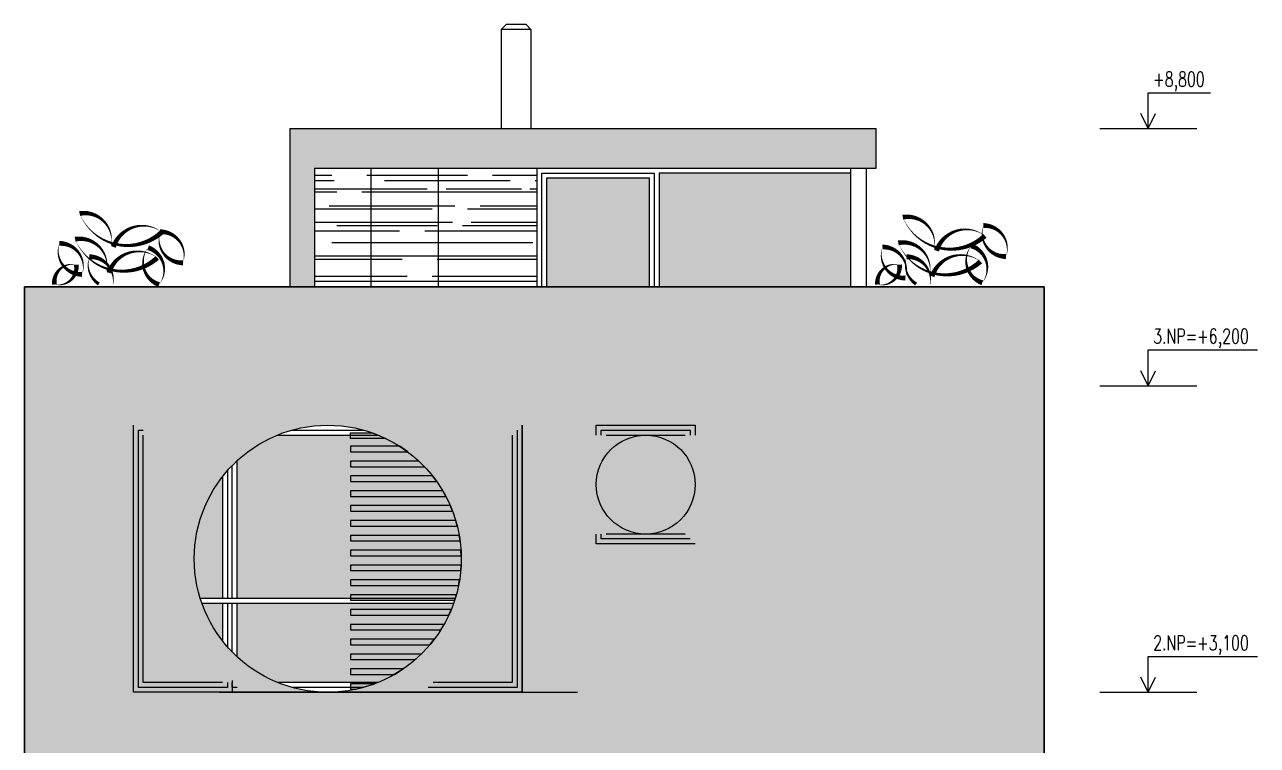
# Model space of a CAD drawing. Header units: metres. Extents: x -442 to 316, y -503 to 125.
# Drawn here: x 145.66 to 158.13, y -321.28 to -314 of the extents above; entities that cross this region are included whole.
import ezdxf

# ---------------------------------------------------------------- set-up
doc = ezdxf.new("R2010")
doc.units = ezdxf.units.M
doc.layers.add('FLOATINGWINDOWS', color=2, linetype='Continuous', plot=False)
for name, color, linetype in [('koty', 4, 'Continuous'), ('popis', 6, 'Continuous'), ('SRAFA', 251, 'Continuous'), ('SRAFY', 3, 'Continuous'), ('zariz.predmety', 203, 'Continuous'), ('ZDIVO', 1, 'Continuous')]:
    doc.layers.add(name, color=color, linetype=linetype)
doc.styles.add('ROMANS', font='romans.shx', dxfattribs={"width": 0.7})
pattern_1 = [(0, (0, -28.2993), (0.5588, 0.254), [3.81, -0.508, 1.27, -0.254]), (0, (0.33782, -28.1723), (-0.254, 0.33782), [0.762, -0.08382, 1.524, -0.1905]), (0, (0.127, -28.0834), (1.3208, 0.17018), [2.032, -0.3556, 1.016, -0.254])]

msp = doc.modelspace()

# ---------------------------------------------------------------- hatches: boundary and pattern name
at = {"layer": 'SRAFA', "linetype": 'Continuous'}
for points in [[(151.977417, -315.54614), (150.942417, -315.54614), (150.942417, -316.64614), (151.977417, -316.64614)], [(154.012417, -315.49614), (152.077417, -315.49614), (152.077417, -316.64614), (154.012417, -316.64614)], [(151.442417, -318.64614, 1), (152.442417, -318.64614, 1)], [(148.955956, -320.209361), (149.804969, -320.209361, 0.021062305), (149.86957, -320.115813), (148.955956, -320.115813), (148.955956, -320.059361), (149.903248, -320.059361, 0.01948357), (149.951309, -319.965813), (148.955956, -319.965813), (148.955956, -319.909361), (149.976033, -319.909361, 0.012534701), (150.000184, -319.84614), (147.81242, -319.84614), (147.81242, -320.388777, 0.08958624), (148.21749, -320.64614), (149.237294, -320.64614, 0.033883854), (149.401458, -320.565813), (148.955956, -320.565813), (148.955956, -320.509361), (149.491093, -320.509361, 0.028351799), (149.612133, -320.415813), (148.955956, -320.415813), (148.955956, -320.359361), (149.673281, -320.359361, 0.023628572), (149.759946, -320.265813), (148.955956, -320.265813)]]:
    msp.add_hatch(color=256, dxfattribs=at).paths.add_polyline_path(points)
h = msp.add_hatch(color=256, dxfattribs=at)
h.paths.add_polyline_path([(149.989052, -318.915813), (148.955956, -318.915813), (148.955956, -318.859361), (149.966088, -318.859361, 0.019221568), (149.921204, -318.765813), (148.955956, -318.765813), (148.955956, -318.709361), (149.889646, -318.709361, 0.020652096), (149.829022, -318.615813), (148.955956, -318.615813), (148.955956, -318.559361), (149.786779, -318.559361, 0.022942788), (149.705651, -318.465813), (148.955956, -318.465813), (148.955956, -318.409361), (149.648677, -318.409361, 0.027003971), (149.536956, -318.315813), (148.955956, -318.315813), (148.955956, -318.259361), (149.455563, -318.259361, 0.029754224), (149.315478, -318.180963), (148.955956, -318.180963), (148.955956, -318.14614), (148.21749, -318.14614, 0.089586254), (147.81242, -318.403504), (147.81242, -319.79614), (148.955956, -319.79614), (148.955956, -319.759361), (150.027611, -319.759361, 0.017826479), (150.050183, -319.665813), (148.955956, -319.665813), (148.955956, -319.609361), (150.060447, -319.609361, 0.01746235), (150.072077, -319.515813), (148.955956, -319.515813), (148.955956, -319.459361), (150.075911, -319.459361, 0.011712367), (150.077392, -319.39614, 0.005616653), (150.077051, -319.365813), (148.955956, -319.365813), (148.955956, -319.309361), (150.0746, -319.309361, 0.017414453), (150.065294, -319.215813), (148.955956, -319.215813), (148.955956, -319.159361), (150.056465, -319.159361, 0.017725008), (150.036355, -319.065813), (148.955956, -319.065813), (148.955956, -319.009361), (150.020799, -319.009361, 0.018300202)])
h.paths.add_polyline_path([(147.66242, -318.566481, 0.166984506), (147.377392, -319.39614, 0.075345211), (147.438012, -319.79614), (147.66242, -319.79614)])
h.paths.add_polyline_path([(147.66242, -319.84614), (147.4546, -319.84614, 0.080673013), (147.66242, -320.2258)])
at = {"layer": 'SRAFY', "linetype": 'Continuous', "lineweight": 0}
msp.add_hatch(color=252, dxfattribs=at).paths.add_polyline_path([(154.272417, -315.04614), (148.342417, -315.04614), (148.342417, -316.64614), (148.592417, -316.64614), (148.592417, -315.44614), (150.842417, -315.44614), (154.272417, -315.44614)])
h = msp.add_hatch(dxfattribs=at)
h.set_pattern_fill('AR-RROOF', color=256, scale=0.01, style=0)
h.set_pattern_definition(pattern_1)
h.paths.add_polyline_path([(149.167417, -315.44614), (148.592417, -315.44614), (148.592417, -316.64614), (149.167417, -316.64614)])
h = msp.add_hatch(dxfattribs=at)
h.set_pattern_fill('AR-RROOF', color=256, scale=0.01, style=0)
h.set_pattern_definition(pattern_1)
h.paths.add_polyline_path([(149.842417, -315.44614), (149.167417, -315.44614), (149.167417, -316.64614), (149.842417, -316.64614)])
h = msp.add_hatch(dxfattribs=at)
h.set_pattern_fill('AR-RROOF', color=256, scale=0.01, style=0)
h.set_pattern_definition(pattern_1)
h.paths.add_polyline_path([(150.842417, -315.44614), (149.842417, -315.44614), (149.842417, -316.64614), (150.842417, -316.64614)])
h = msp.add_hatch(color=37, dxfattribs=at)
h.dxf.hatch_style = 1
h.paths.add_polyline_path([(148.955956, -318.124511), (149.180668, -318.124511), (149.315478, -318.180963), (148.955956, -318.180963)])
h = msp.add_hatch(color=37, dxfattribs=at)
h.dxf.hatch_style = 1
h.paths.add_polyline_path([(148.955956, -318.315813), (149.536956, -318.315813), (149.455563, -318.259361), (148.955956, -318.259361)])
h = msp.add_hatch(color=37, dxfattribs=at)
h.dxf.hatch_style = 1
h.paths.add_polyline_path([(148.955956, -318.465813), (149.705651, -318.465813), (149.648677, -318.409361), (148.955956, -318.409361)])
h = msp.add_hatch(color=37, dxfattribs=at)
h.dxf.hatch_style = 1
h.paths.add_polyline_path([(148.955956, -318.615813), (149.829022, -318.615813), (149.786779, -318.559361), (148.955956, -318.559361)])
h = msp.add_hatch(color=37, dxfattribs=at)
h.dxf.hatch_style = 1
h.paths.add_polyline_path([(148.955956, -318.765813), (149.921204, -318.765813), (149.889646, -318.709361), (148.955956, -318.709361)])
h = msp.add_hatch(color=37, dxfattribs=at)
h.dxf.hatch_style = 1
h.paths.add_polyline_path([(148.955956, -318.915813), (149.989052, -318.915813), (149.966088, -318.859361), (148.955956, -318.859361)])
h = msp.add_hatch(color=37, dxfattribs=at)
h.dxf.hatch_style = 1
h.paths.add_polyline_path([(148.955956, -319.065813), (150.036355, -319.065813), (150.020799, -319.009361), (148.955956, -319.009361)])
h = msp.add_hatch(color=37, dxfattribs=at)
h.dxf.hatch_style = 1
h.paths.add_polyline_path([(148.955956, -319.215813), (150.065294, -319.215813), (150.056465, -319.159361), (148.955956, -319.159361)])
h = msp.add_hatch(color=37, dxfattribs=at)
h.dxf.hatch_style = 1
h.paths.add_polyline_path([(148.955956, -319.365813), (150.077051, -319.365813), (150.0746, -319.309361), (148.955956, -319.309361)])
h = msp.add_hatch(color=37, dxfattribs=at)
h.dxf.hatch_style = 1
h.paths.add_polyline_path([(148.955956, -319.515813), (150.072077, -319.515813), (150.075911, -319.459361), (148.955956, -319.459361)])
h = msp.add_hatch(color=37, dxfattribs=at)
h.dxf.hatch_style = 1
h.paths.add_polyline_path([(148.955956, -319.665813), (150.050183, -319.665813), (150.060447, -319.609361), (148.955956, -319.609361)])
h = msp.add_hatch(color=37, dxfattribs=at)
h.dxf.hatch_style = 1
h.paths.add_polyline_path([(148.955956, -319.815813), (150.010503, -319.815813), (150.027611, -319.759361), (148.955956, -319.759361)])
h = msp.add_hatch(color=37, dxfattribs=at)
h.dxf.hatch_style = 1
h.paths.add_polyline_path([(148.955956, -319.965813), (149.951309, -319.965813), (149.976033, -319.909361), (148.955956, -319.909361)])
h = msp.add_hatch(color=37, dxfattribs=at)
h.dxf.hatch_style = 1
h.paths.add_polyline_path([(148.955956, -320.115813), (149.86957, -320.115813), (149.903248, -320.059361), (148.955956, -320.059361)])
h = msp.add_hatch(color=37, dxfattribs=at)
h.dxf.hatch_style = 1
h.paths.add_polyline_path([(148.955956, -320.265813), (149.759946, -320.265813), (149.804969, -320.209361), (148.955956, -320.209361)])
h = msp.add_hatch(color=37, dxfattribs=at)
h.dxf.hatch_style = 1
h.paths.add_polyline_path([(148.955956, -320.415813), (149.612133, -320.415813), (149.673281, -320.359361), (148.955956, -320.359361)])
h = msp.add_hatch(color=37, dxfattribs=at)
h.dxf.hatch_style = 1
h.paths.add_polyline_path([(148.955956, -320.565813), (149.401458, -320.565813), (149.491093, -320.509361), (148.955956, -320.509361)])
h = msp.add_hatch(color=37, dxfattribs=at)
h.dxf.hatch_style = 1
h.paths.add_polyline_path([(148.955956, -320.715813), (149.011932, -320.715813), (149.203599, -320.659361), (148.955956, -320.659361)])
at = {"layer": 'ZDIVO', "linetype": 'Continuous', "lineweight": 0}
h = msp.add_hatch(color=254, dxfattribs=at)
h.dxf.hatch_style = 1
h.paths.add_polyline_path([(155.97242, -316.64614), (145.66242, -316.64614), (145.66242, -321.44614), (155.97242, -321.44614)])
h.paths.add_polyline_path([(151.442417, -318.64614, -1), (152.442417, -318.64614, -1)], flags=16)
h.paths.add_polyline_path([(150.077392, -319.39614, -1), (147.377392, -319.39614, -1)], flags=16)
h.paths.add_polyline_path([(150.077051, -319.365813), (148.955956, -319.365813), (148.955956, -319.309361), (150.0746, -319.309361)], flags=0)
h.paths.add_polyline_path([(150.075911, -319.459361), (150.072077, -319.515813), (148.955956, -319.515813), (148.955956, -319.459361)], flags=0)
h.paths.add_polyline_path([(150.065294, -319.215813), (148.955956, -319.215813), (148.955956, -319.159361), (150.056465, -319.159361)], flags=0)
h.paths.add_polyline_path([(150.060447, -319.609361), (150.050183, -319.665813), (148.955956, -319.665813), (148.955956, -319.609361)], flags=0)
h.paths.add_polyline_path([(150.036355, -319.065813), (148.955956, -319.065813), (148.955956, -319.009361), (150.020799, -319.009361)], flags=0)
h.paths.add_polyline_path([(150.027611, -319.759361), (150.010503, -319.815813), (148.955956, -319.815813), (148.955956, -319.759361)], flags=0)
h.paths.add_polyline_path([(149.989052, -318.915813), (148.955956, -318.915813), (148.955956, -318.859361), (149.966088, -318.859361)], flags=0)
h.paths.add_polyline_path([(149.976033, -319.909361), (149.951309, -319.965813), (148.955956, -319.965813), (148.955956, -319.909361)], flags=0)
h.paths.add_polyline_path([(149.921204, -318.765813), (148.955956, -318.765813), (148.955956, -318.709361), (149.889646, -318.709361)], flags=0)
h.paths.add_polyline_path([(149.903248, -320.059361), (149.86957, -320.115813), (148.955956, -320.115813), (148.955956, -320.059361)], flags=0)
h.paths.add_polyline_path([(149.829022, -318.615813), (148.955956, -318.615813), (148.955956, -318.559361), (149.786779, -318.559361)], flags=0)
h.paths.add_polyline_path([(149.804969, -320.209361), (149.759946, -320.265813), (148.955956, -320.265813), (148.955956, -320.209361)], flags=0)
h.paths.add_polyline_path([(149.705651, -318.465813), (148.955956, -318.465813), (148.955956, -318.409361), (149.648677, -318.409361)], flags=0)
h.paths.add_polyline_path([(149.673281, -320.359361), (149.612133, -320.415813), (148.955956, -320.415813), (148.955956, -320.359361)], flags=0)
h.paths.add_polyline_path([(149.536956, -318.315813), (148.955956, -318.315813), (148.955956, -318.259361), (149.455563, -318.259361)], flags=0)
h.paths.add_polyline_path([(149.491093, -320.509361), (149.401458, -320.565813), (148.955956, -320.565813), (148.955956, -320.509361)], flags=0)
h.paths.add_polyline_path([(149.315478, -318.180963), (148.955956, -318.180963), (148.955956, -318.124511), (149.180668, -318.124511)], flags=0)
h.paths.add_polyline_path([(149.203599, -320.659361), (149.011932, -320.715813), (148.955956, -320.715813), (148.955956, -320.659361)], flags=0)

# ---------------------------------------------------------------- linework, layer by layer
for p, q in [((148.342417, -315.04614), (154.272417, -315.04614)), ((148.342417, -315.04614), (148.342417, -316.64614)), ((154.272417, -315.44614), (154.272417, -315.04614)), ((148.592417, -315.44614), (150.842417, -315.44614)), ((148.592417, -315.44614), (148.592417, -316.64614)), ((150.842417, -315.44614), (154.272417, -315.44614)), ((150.842417, -315.44614), (150.842417, -316.64614)), ((154.012417, -315.44614), (154.012417, -316.64614)), ((154.172417, -315.44614), (154.172417, -316.64614)), ((154.172417, -315.44614), (154.172417, -316.474514)), ((145.66242, -316.64614), (145.66242, -318.34614)), ((155.97242, -316.64614), (145.66242, -316.64614)), ((155.97242, -321.44614), (155.97242, -316.64614)), ((145.66242, -318.34614), (145.66242, -321.44614)), ((145.66242, -321.14614), (145.66242, -320.74614))]:
    msp.add_line(p, q)
at = {"layer": 'FLOATINGWINDOWS', "linetype": 'Continuous', "lineweight": 0}
for p, q in [((150.692364, -318.04614), (150.692364, -320.74614)), ((150.692364, -318.04614), (150.692364, -320.74614)), ((150.692364, -318.04614), (150.692364, -320.74614)), ((147.63242, -320.74614), (151.25242, -320.74614))]:
    msp.add_line(p, q, dxfattribs=at)
at = {"layer": 'FLOATINGWINDOWS'}
for p, q in [((147.76242, -320.62614), (147.76242, -320.65614)), ((147.76242, -320.66614), (147.76242, -320.69614)), ((147.76242, -320.70614), (147.76242, -320.74614)), ((150.692364, -320.62614), (150.692364, -320.65614)), ((150.692364, -320.62614), (150.692364, -320.65614)), ((150.692364, -320.66614), (150.692364, -320.69614)), ((150.692364, -320.66614), (150.692364, -320.69614)), ((150.692364, -320.70614), (150.692364, -320.74614)), ((150.692364, -320.70614), (150.692364, -320.74614))]:
    msp.add_line(p, q, dxfattribs=at)
at = {"layer": 'FLOATINGWINDOWS', "linetype": 'Continuous'}
for points in [[(150.692364, -318.04614), (150.692364, -318.04614), (150.692364, -320.74614), (146.76242, -320.74614), (146.76242, -318.04614)], [(146.81242, -320.69614), (146.81242, -318.09614), (146.86242, -318.09614)], [(150.642364, -318.09614), (150.642364, -320.69614), (149.742364, -320.69614)], [(146.86242, -320.64614), (146.86242, -318.14614)], [(150.592364, -318.14614), (150.592364, -320.64614), (149.792364, -320.64614)], [(147.71242, -320.64614), (147.71242, -320.69614), (146.81242, -320.69614)], [(147.66242, -320.64614), (147.66242, -320.64614), (146.86242, -320.64614)], [(147.76242, -320.69614), (147.76242, -320.64614)], [(147.81242, -320.69614), (147.76242, -320.69614)]]:
    msp.add_lwpolyline(points, dxfattribs=at)
msp.add_lwpolyline([(150.692364, -320.74614), (150.692364, -318.04614), (150.692364, -318.04614), (150.692364, -320.74614)], close=True, dxfattribs=at)
msp.add_lwpolyline([(150.692364, -320.74614), (150.692364, -318.04614), (150.692364, -318.04614), (150.692364, -320.74614)], close=True, dxfattribs=at)
at = {"layer": 'FLOATINGWINDOWS', "linetype": 'Continuous', "lineweight": 0}
for points in [[(151.442417, -318.14614), (151.442417, -318.04614), (152.442417, -318.04614), (152.442417, -318.14614)], [(151.492417, -318.14614), (151.492417, -318.09614), (152.392417, -318.09614), (152.392417, -318.14614)], [(151.542417, -318.14614), (152.342417, -318.14614)], [(152.442417, -319.24614), (151.442417, -319.24614), (151.442417, -319.14614)], [(151.492417, -319.19614), (151.492417, -319.14614)], [(152.392417, -319.19614), (151.492417, -319.19614)], [(152.342417, -319.14614), (151.542417, -319.14614)]]:
    msp.add_lwpolyline(points, dxfattribs=at)
at = {"layer": 'koty', "linetype": 'Continuous', "lineweight": 0, "ltscale": 20}
for p, q in [((149.167417, -316.64614), (149.167417, -315.44614)), ((149.842417, -315.44614), (149.842417, -316.64614))]:
    msp.add_line(p, q, dxfattribs=at)
at = {"layer": 'SRAFA', "linetype": 'Continuous', "lineweight": 0, "ltscale": 20}
for p, q in [((150.48242, -314.04614), (150.53242, -313.99614)), ((150.48242, -314.04614), (150.48242, -315.04614)), ((150.78242, -314.04614), (150.48242, -314.04614)), ((150.73242, -313.99614), (150.53242, -313.99614)), ((150.577914, -314.04614), (150.53242, -314.04614)), ((150.73242, -314.04614), (150.686926, -314.04614)), ((150.73242, -313.99614), (150.78242, -314.04614)), ((150.78242, -314.04614), (150.78242, -315.04614))]:
    msp.add_line(p, q, dxfattribs=at)
at = {"layer": 'SRAFY', "linetype": 'Continuous'}
for p, q in [((157.02388, -315.04614), (157.02388, -314.684987)), ((157.02388, -314.684987), (157.655006, -314.684987)), ((157.02388, -315.04614), (156.949378, -314.894907)), ((157.02388, -315.04614), (157.098381, -314.894907)), ((156.534057, -315.04614), (157.513703, -315.04614)), ((157.02388, -317.64614), (157.02388, -317.284987)), ((157.02388, -317.284987), (158.127158, -317.284987)), ((157.02388, -317.64614), (156.949378, -317.494907)), ((157.02388, -317.64614), (157.098381, -317.494907)), ((156.534057, -317.64614), (157.513703, -317.64614)), ((147.438012, -319.79614), (150.016772, -319.79614)), ((147.4546, -319.84614), (150.000184, -319.84614)), ((157.02388, -320.74614), (157.02388, -320.384987)), ((157.02388, -320.384987), (158.127158, -320.384987)), ((157.02388, -320.74614), (156.949378, -320.594907)), ((157.02388, -320.74614), (157.098381, -320.594907)), ((156.534057, -320.74614), (157.513703, -320.74614))]:
    msp.add_line(p, q, dxfattribs=at)
at = {"layer": 'SRAFY', "linetype": 'Continuous', "lineweight": 0, "ltscale": 20}
for p, q in [((154.012417, -315.49614), (152.077417, -315.49614)), ((152.077417, -315.49614), (152.077417, -316.64614))]:
    msp.add_line(p, q, dxfattribs=at)
at = {"layer": 'SRAFY', "linetype": 'Continuous'}
for points in [[(150.892417, -315.49614), (152.027417, -315.49614), (152.027417, -316.64614), (150.892417, -316.64614)], [(150.942417, -315.54614), (151.977417, -315.54614), (151.977417, -316.64614), (150.942417, -316.64614)]]:
    msp.add_lwpolyline(points, close=True, dxfattribs=at)
at = {"layer": 'SRAFY', "linetype": 'Continuous', "lineweight": 0, "ltscale": 20}
msp.add_lwpolyline([(145.66242, -316.64614), (155.97242, -316.64614), (155.97242, -321.44614), (145.66242, -321.44614)], close=True, dxfattribs=at)
msp.add_lwpolyline([(145.66242, -316.64614), (155.97242, -316.64614), (155.97242, -321.44614), (145.66242, -321.44614)], close=True, dxfattribs=at)
at = {"layer": 'SRAFY', "linetype": 'Continuous'}
for points in [[(148.363386, -318.09614), (149.091397, -318.09614)], [(148.21749, -318.14614), (149.237294, -318.14614)], [(147.76242, -319.79614), (147.76242, -318.452038)], [(147.81242, -319.79614), (147.81242, -318.403504)], [(147.66242, -318.566481), (147.66242, -319.79614)], [(147.71242, -318.50601), (147.71242, -319.79614)], [(147.66242, -319.84614), (147.66242, -320.2258)], [(147.71242, -319.84614), (147.71242, -320.286271)], [(147.76242, -320.340243), (147.76242, -319.84614)], [(147.81242, -320.388777), (147.81242, -319.84614)], [(149.237294, -320.64614), (148.21749, -320.64614)], [(149.091397, -320.69614), (148.363386, -320.69614)]]:
    msp.add_lwpolyline(points, dxfattribs=at)
at = {"layer": 'SRAFY', "color": 37, "linetype": 'Continuous', "lineweight": 0}
for points in [[(148.955956, -318.124511), (149.180668, -318.124511), (149.315478, -318.180963), (148.955956, -318.180963)], [(148.955956, -318.315813), (149.536956, -318.315813), (149.455563, -318.259361), (148.955956, -318.259361)], [(148.955956, -318.465813), (149.705651, -318.465813), (149.648677, -318.409361), (148.955956, -318.409361)], [(148.955956, -318.615813), (149.829022, -318.615813), (149.786779, -318.559361), (148.955956, -318.559361)], [(148.955956, -318.765813), (149.921204, -318.765813), (149.889646, -318.709361), (148.955956, -318.709361)], [(148.955956, -318.915813), (149.989052, -318.915813), (149.966088, -318.859361), (148.955956, -318.859361)], [(148.955956, -319.065813), (150.036355, -319.065813), (150.020799, -319.009361), (148.955956, -319.009361)], [(148.955956, -319.215813), (150.065294, -319.215813), (150.056465, -319.159361), (148.955956, -319.159361)], [(148.955956, -319.365813), (150.077051, -319.365813), (150.0746, -319.309361), (148.955956, -319.309361)], [(148.955956, -319.515813), (150.072077, -319.515813), (150.075911, -319.459361), (148.955956, -319.459361)], [(148.955956, -319.665813), (150.050183, -319.665813), (150.060447, -319.609361), (148.955956, -319.609361)], [(148.955956, -319.815813), (150.010503, -319.815813), (150.027611, -319.759361), (148.955956, -319.759361)], [(148.955956, -319.965813), (149.951309, -319.965813), (149.976033, -319.909361), (148.955956, -319.909361)], [(148.955956, -320.115813), (149.86957, -320.115813), (149.903248, -320.059361), (148.955956, -320.059361)], [(148.955956, -320.265813), (149.759946, -320.265813), (149.804969, -320.209361), (148.955956, -320.209361)], [(148.955956, -320.415813), (149.612133, -320.415813), (149.673281, -320.359361), (148.955956, -320.359361)], [(148.955956, -320.565813), (149.401458, -320.565813), (149.491093, -320.509361), (148.955956, -320.509361)], [(148.955956, -320.715813), (149.011932, -320.715813), (149.203599, -320.659361), (148.955956, -320.659361)]]:
    msp.add_lwpolyline(points, close=True, dxfattribs=at)
at = {"layer": 'SRAFY', "linetype": 'Continuous', "lineweight": 0, "ltscale": 20}
for centre, radius in [((148.727392, -319.39614), 1.35), ((151.942417, -318.64614), 0.5), ((151.942417, -318.64614), 0.5)]:
    msp.add_circle(centre, radius, dxfattribs=at)
at = {"layer": 'zariz.predmety', "color": 253, "linetype": 'Continuous', "ltscale": 0.001}
for points in [[(147.049005, -316.094705, 0, 0, 0.520567051), (147.049005, -316.094705, 0, 0.05, 0.520567051), (146.560642, -316.244536, 0, 0.05, 0.520567051), (146.537541, -316.222856, 0, 0.05, 0.520567051), (146.218169, -315.905762, 0, 0.05, 0.520567051), (147.049005, -316.094705, 0.05, 0.05, 0)], [(155.372496, -316.131649, 0, 0, 0.520567051), (155.372496, -316.131649, 0, 0.05, 0.520567051), (154.884134, -316.28148, 0, 0.05, 0.520567051), (154.861032, -316.2598, 0, 0.05, 0.520567051), (154.54166, -315.942705, 0, 0.05, 0.520567051), (155.372496, -316.131649, 0.05, 0.05, 0)], [(147.262967, -316.404247, 0, 0, 0.520567051), (147.262967, -316.404247, 0, 0.05, 0.520567051), (147.033022, -316.090506, 0, 0.05, 0.520567051), (147.262967, -316.404247, 0.05, 0.05, 0)], [(155.586458, -316.340915, 0, 0, 0.520567051), (155.586458, -316.340915, 0, 0.05, 0.520567051), (155.356514, -316.027175, 0, 0.05, 0.520567051), (155.586458, -316.340915, 0.05, 0.05, 0)], [(146.243174, -316.521287, 0, 0, 0.520567051), (146.243174, -316.521287, 0, 0.05, 0.520567051), (146.013229, -316.207547, 0, 0.05, 0.520567051), (146.243174, -316.521287, 0.05, 0.05, 0)], [(147.003712, -316.354164, 0, 0, 0.520567051), (147.003712, -316.354164, 0, 0.05, 0.520567051), (146.51535, -316.503995, 0, 0.05, 0.520567051), (146.492248, -316.482315, 0, 0.05, 0.520567051), (146.172876, -316.165221, 0, 0.05, 0.520567051), (147.003712, -316.354164, 0.05, 0.05, 0)], [(147.021609, -316.624115, 0, 0, 0.520567051), (147.021609, -316.624115, 0, 0.05, 0.520567051), (146.911159, -316.251143, 0, 0.05, 0.520567051), (147.021609, -316.624115, 0.05, 0.05, 0)], [(154.566665, -316.558231, 0, 0, 0.520567051), (154.566665, -316.558231, 0, 0.05, 0.520567051), (154.336721, -316.24449, 0, 0.05, 0.520567051), (154.566665, -316.558231, 0.05, 0.05, 0)], [(155.327204, -316.391108, 0, 0, 0.520567051), (155.327204, -316.391108, 0, 0.05, 0.520567051), (154.838841, -316.540939, 0, 0.05, 0.520567051), (154.81574, -316.519259, 0, 0.05, 0.520567051), (154.496368, -316.202164, 0, 0.05, 0.520567051), (155.327204, -316.391108, 0.05, 0.05, 0)], [(155.3451, -316.605644, 0, 0, 0.520567051), (155.3451, -316.605644, 0, 0.05, 0.520567051), (155.23465, -316.232672, 0, 0.05, 0.520567051), (155.3451, -316.605644, 0.05, 0.05, 0)], [(145.962952, -316.623133, 0, 0, 0.520567051), (145.962952, -316.623133, 0, 0.05, 0.520567051), (146.185245, -316.423423, 0, 0.05, 0.520567051), (145.962952, -316.623133, 0.05, 0.05, 0)], [(154.286443, -316.623133, 0, 0, 0.520567051), (154.286443, -316.623133, 0, 0.05, 0.520567051), (154.508736, -316.423423, 0, 0.05, 0.520567051), (154.286443, -316.623133, 0.05, 0.05, 0)]]:
    msp.add_lwpolyline(points, format="xyseb", close=True, dxfattribs=at)
for points in [[(146.556031, -316.618594, 0.004318, 0.05, 0.468965173), (146.316565, -316.343006, 0, 0.034457, 0.343372784), (146.412213, -316.618594, 0, 0, 0)], [(154.820263, -316.618517, 0.004318, 0.05, 0.468965173), (154.580798, -316.342929, 0, 0.034457, 0.343372784), (154.676446, -316.618517, 0, 0, 0)]]:
    msp.add_lwpolyline(points, format="xyseb", dxfattribs=at)

# ---------------------------------------------------------------- texts
at = {"layer": 'popis', "linetype": 'Continuous', "char_height": 0.15, "width": 2.20915077, "attachment_point": 1, "style": 'ROMANS'}
for s, insert in [('+8,800', (157.073426, -314.471464)), ('3.NP=+6,200', (157.073426, -317.071464)), ('2.NP=+3,100', (157.073426, -320.171464))]:
    msp.add_mtext(s, dxfattribs=dict(at, insert=insert))

doc.saveas('drawing.dxf')
